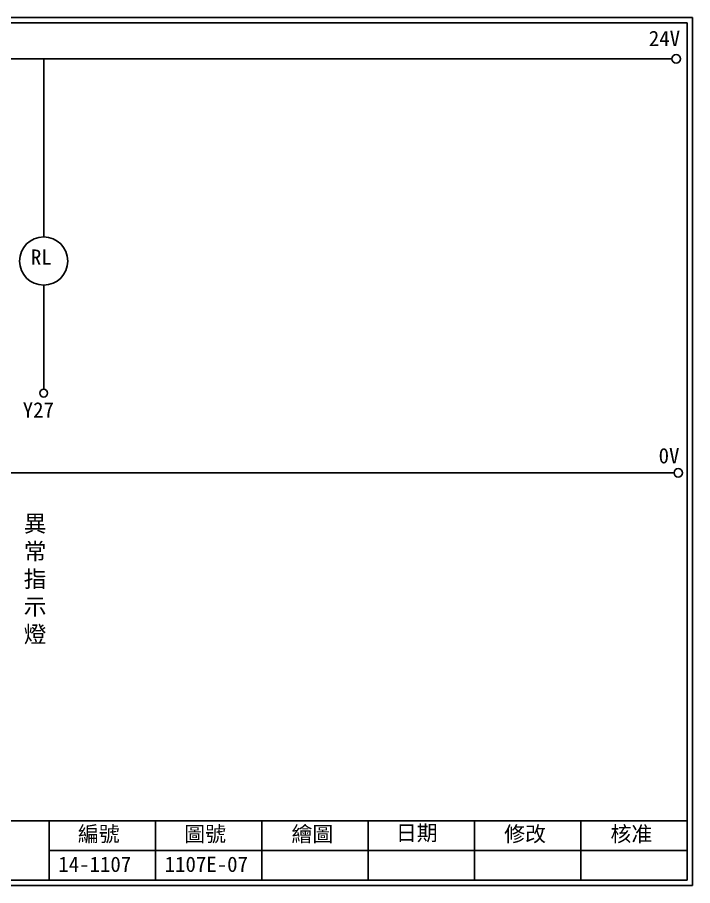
# Model space of a CAD drawing. Extents: x 926 to 1213, y 3 to 207.
# Drawn here: x 1054 to 1212.7, y 3 to 207 of the extents above; entities that cross this region are included whole.
import ezdxf

# ---------------------------------------------------------------- set-up
doc = ezdxf.new("R2010")
doc.units = 0
doc.layers.get('0').update_dxf_attribs({"linetype": 'CONTINUOUS'})
doc.layers.add('圖框層', color=7, linetype='CONTINUOUS')
doc.layers.add('標尺寸層', color=3, linetype='CONTINUOUS')
doc.styles.add('CNS', font='romanc.shx', dxfattribs={"bigfont": 'chineset.shx'})
doc.styles.add('STSL', font='kaiu.ttf')

msp = doc.modelspace()

# ---------------------------------------------------------------- linework, layer by layer
for centre in [(1208.88, 197.22), (1209.36, 99.96)]:
    msp.add_circle(centre, 1)
at = {"layer": '圖框層', "color": 7}
for p, q in [((1212.74, 206.97), (925.74, 206.97)), ((1212.74, 3), (1212.74, 206.97)), ((1211.49, 205.72), (926.99, 205.72)), ((1211.49, 4.25), (1211.49, 205.72)), ((926.99, 18.25), (1211.49, 18.25)), ((1061.49, 4.25), (1061.49, 18.25)), ((1086.49, 4.25), (1086.49, 18.25)), ((1111.49, 4.25), (1111.49, 18.25)), ((1136.49, 4.25), (1136.49, 18.25)), ((1161.49, 4.25), (1161.49, 18.25)), ((1186.49, 4.25), (1186.49, 18.25)), ((1061.49, 11.25), (1211.49, 11.25)), ((926.99, 4.25), (1211.49, 4.25)), ((925.74, 3), (1212.74, 3))]:
    msp.add_line(p, q, dxfattribs=at)
at = {"layer": '標尺寸層', "color": 7}
for p, q in [((930.28, 197.22), (1207.88, 197.22)), ((1060.17, 197.22), (1060.17, 155.39)), ((1060.17, 144.07), (1060.17, 119.62)), ((930.49, 99.96), (1208.36, 99.96))]:
    msp.add_line(p, q, dxfattribs=at)
for centre, radius in [((1060.17, 149.73), 5.66), ((1060.17, 118.7), 0.92)]:
    msp.add_circle(centre, radius, dxfattribs=at)

# ---------------------------------------------------------------- texts
at = {"layer": '圖框層', "color": 4, "style": 'STSL'}
for s, p in [('24V', (1202.44, 200.22)), ('RL', (1057.17, 148.84)), ('Y27', (1055.24, 112.96)), ('0V', (1204.74, 102.2)), ('編號', (1068.21, 13.34)), ('圖號', (1093.21, 13.34)), ('繪圖', (1118.44, 13.34)), ('日期', (1142.96, 13.59)), ('修改', (1168.44, 13.34)), ('核准', (1193.44, 13.34)), ('14-1107', (1063.61, 6.22)), ('1107E-07', (1088.61, 6.22))]:
    msp.add_text(s, height=3.6, dxfattribs=at).set_placement(p)
at = {"layer": '標尺寸層', "color": 7, "insert": (1058.15, 74.84), "char_height": 3.9, "width": 2.8481, "attachment_point": 5, "style": 'CNS'}
msp.add_mtext('{\\fDFKai-SB|b0|i0|c136|p65;異常指示燈}', dxfattribs=at)

doc.saveas('drawing.dxf')
